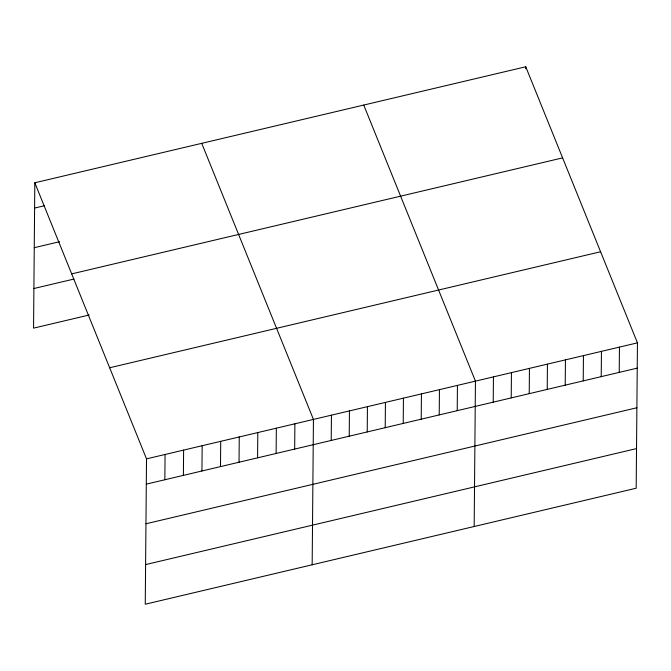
<?xml version="1.0" encoding="UTF-8"?>
<svg xmlns="http://www.w3.org/2000/svg" width="671" height="671" viewBox="0 0 671 671"><rect width="100%" height="100%" fill="white"/><g stroke="black" fill="none" stroke-linecap="round" stroke-linejoin="round"><path stroke-width="1.01" d="M34.817 182.78L146.521 458.863L145.255 604.227L636.183 488.22L637.45 342.856L525.745 66.773L34.817 182.78L33.55 328.144L89.193 315.001M164.848 479.757L165.066 454.485M183.393 475.378L183.611 450.098M201.937 470.992L202.164 445.72M220.482 466.613L220.709 441.333M239.035 462.227L239.253 436.955M257.58 457.848L257.798 432.569M276.125 453.462L276.343 428.19M294.67 449.084L294.888 423.804M312.166 564.781L313.441 419.425L201.736 143.342M331.214 440.444L331.44 415.173M349.222 436.192L349.44 410.912M367.222 431.939L367.44 406.66M385.221 427.679L385.439 402.407M403.221 423.426L403.439 398.155M421.22 419.174L421.438 393.902M439.22 414.921L439.446 389.65M457.219 410.669L457.446 385.389M474.179 526.5L475.445 381.136L363.741 105.053M493.227 402.164L493.445 376.884M511.227 397.903L511.445 372.631M525.728 68.794L525.745 66.773M529.226 393.651L529.444 368.379M547.226 389.398L547.444 364.127M565.225 385.146L565.443 359.866M583.225 380.893L583.451 355.613M601.224 376.641L601.451 351.361M619.232 372.38L619.45 347.108M34.598 208.06L44.361 205.754M34.255 247.691L59.635 241.694M71.68 273.894L562.608 157.878M33.894 288.513L73.919 279.061M109.658 367.758L600.587 251.751M146.521 458.863L637.45 342.856M146.303 484.143L637.232 368.127M145.959 523.774L636.88 407.758M145.599 564.596L636.527 448.589"/></g></svg>
